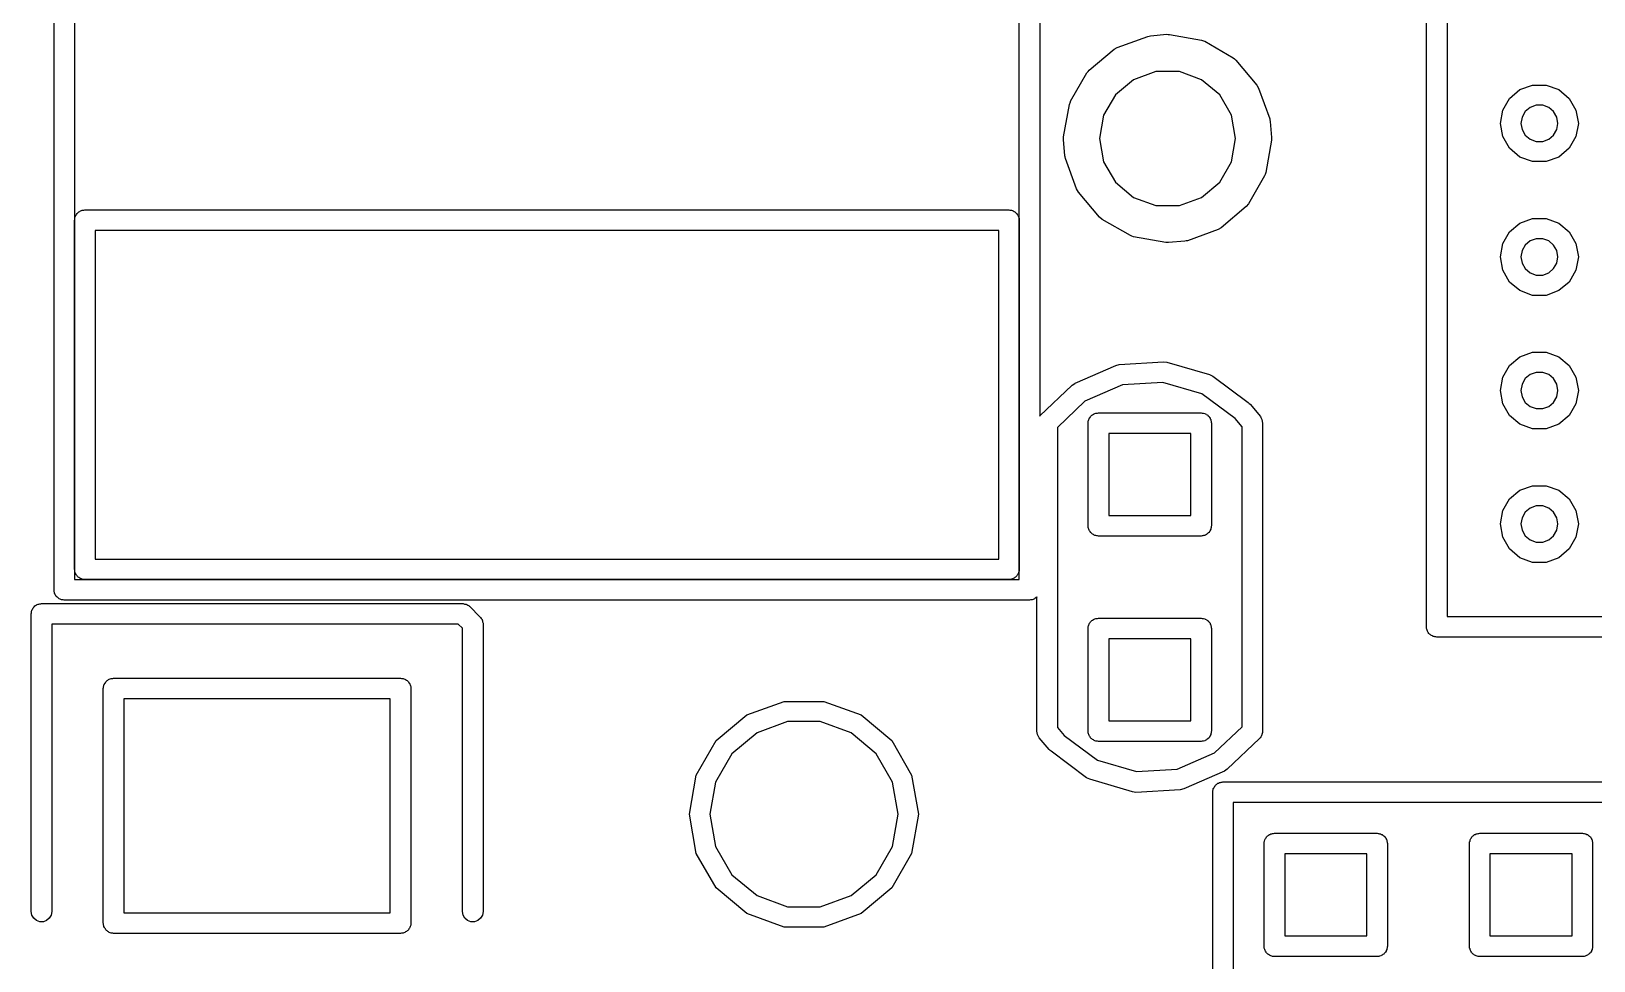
# Model space of a CAD drawing. Extents: x 105.1 to 166.9, y -128.1 to -71.6.
# Drawn here: x 115.91 to 123.52, y -106.59 to -102.06 of the extents above; entities that cross this region are included whole.
import ezdxf

# ---------------------------------------------------------------- set-up
doc = ezdxf.new("R2010")
doc.units = 0
doc.header["$MEASUREMENT"] = 0
doc.layers.add('BLACK', color=7, linetype='CONTINUOUS')

msp = doc.modelspace()

# ---------------------------------------------------------------- linework, layer by layer
at = {"layer": 'Black'}
for p, q in [((122.703, -104.96), (122.703, -90.9592)), ((122.803, -91.0092), (122.803, -104.91)), ((116.02, -104.78), (116.02, -100.08)), ((120.82, -100.08), (120.82, -103.934)), ((116.12, -100.13), (116.12, -104.73)), ((120.72, -104.73), (120.72, -100.13)), ((121.197, -102.139), (121.346, -102.085)), ((121.346, -102.085), (121.352, -102.084)), ((121.352, -102.084), (121.359, -102.082)), ((121.359, -102.082), (121.438, -102.075)), ((121.438, -102.075), (121.445, -102.076)), ((121.445, -102.076), (121.451, -102.076)), ((121.451, -102.076), (121.607, -102.103)), ((121.607, -102.103), (121.607, -102.103)), ((121.607, -102.103), (121.617, -102.107)), ((121.06, -102.25), (121.182, -102.148)), ((121.182, -102.148), (121.197, -102.139)), ((121.617, -102.107), (121.624, -102.109)), ((121.624, -102.109), (121.624, -102.109)), ((121.624, -102.109), (121.761, -102.189)), ((121.049, -102.263), (121.055, -102.256)), ((121.055, -102.256), (121.06, -102.25)), ((121.06, -102.25), (121.06, -102.25)), ((121.385, -102.256), (121.277, -102.296)), ((121.5, -102.256), (121.385, -102.256)), ((121.608, -102.296), (121.5, -102.256)), ((121.761, -102.189), (121.761, -102.189)), ((121.761, -102.189), (121.768, -102.194)), ((121.768, -102.194), (121.775, -102.2)), ((121.775, -102.2), (121.775, -102.2)), ((121.775, -102.2), (121.877, -102.322)), ((120.969, -102.401), (121.049, -102.263)), ((121.049, -102.263), (121.049, -102.263)), ((121.277, -102.296), (121.189, -102.37)), ((121.696, -102.37), (121.608, -102.296)), ((121.877, -102.322), (121.885, -102.337)), ((123.158, -102.344), (123.22, -102.322)), ((123.22, -102.322), (123.286, -102.322)), ((123.286, -102.322), (123.348, -102.344)), ((120.964, -102.417), (120.969, -102.403)), ((120.969, -102.403), (120.969, -102.401)), ((120.969, -102.401), (120.969, -102.401)), ((121.189, -102.37), (121.131, -102.469)), ((121.753, -102.469), (121.696, -102.37)), ((121.885, -102.337), (121.94, -102.486)), ((123.075, -102.444), (123.108, -102.387)), ((123.108, -102.387), (123.158, -102.344)), ((123.348, -102.344), (123.398, -102.387)), ((123.398, -102.387), (123.431, -102.444)), ((120.936, -102.574), (120.964, -102.417)), ((120.964, -102.417), (120.964, -102.417)), ((121.131, -102.469), (121.111, -102.582)), ((121.773, -102.582), (121.753, -102.469)), ((121.94, -102.486), (121.941, -102.492)), ((123.063, -102.509), (123.075, -102.444)), ((123.169, -102.478), (123.163, -102.509)), ((123.184, -102.451), (123.169, -102.478)), ((123.208, -102.431), (123.184, -102.451)), ((123.237, -102.42), (123.208, -102.431)), ((123.269, -102.42), (123.237, -102.42)), ((123.298, -102.431), (123.269, -102.42)), ((123.322, -102.451), (123.298, -102.431)), ((123.337, -102.478), (123.322, -102.451)), ((123.343, -102.509), (123.337, -102.478)), ((123.431, -102.444), (123.443, -102.509)), ((121.941, -102.492), (121.942, -102.499)), ((121.942, -102.499), (121.949, -102.578)), ((123.075, -102.573), (123.063, -102.509)), ((123.163, -102.509), (123.169, -102.539)), ((123.169, -102.539), (123.184, -102.566)), ((123.322, -102.566), (123.337, -102.539)), ((123.337, -102.539), (123.343, -102.509)), ((123.443, -102.509), (123.431, -102.573)), ((120.935, -102.587), (120.936, -102.58)), ((120.942, -102.666), (120.935, -102.587)), ((120.936, -102.58), (120.936, -102.574)), ((121.111, -102.582), (121.131, -102.696)), ((121.753, -102.696), (121.773, -102.582)), ((121.949, -102.591), (121.921, -102.747)), ((121.949, -102.578), (121.949, -102.584)), ((121.949, -102.584), (121.949, -102.591)), ((123.108, -102.63), (123.075, -102.573)), ((123.158, -102.673), (123.108, -102.63)), ((123.184, -102.566), (123.208, -102.586)), ((123.208, -102.586), (123.237, -102.597)), ((123.237, -102.597), (123.269, -102.597)), ((123.269, -102.597), (123.298, -102.586)), ((123.298, -102.586), (123.322, -102.566)), ((123.398, -102.63), (123.348, -102.673)), ((123.431, -102.573), (123.398, -102.63)), ((120.944, -102.672), (120.942, -102.666)), ((120.945, -102.679), (120.944, -102.672)), ((120.999, -102.828), (120.945, -102.679)), ((121.131, -102.696), (121.189, -102.795)), ((121.696, -102.795), (121.753, -102.696)), ((123.22, -102.695), (123.158, -102.673)), ((123.286, -102.695), (123.22, -102.695)), ((123.348, -102.673), (123.286, -102.695)), ((121.915, -102.764), (121.836, -102.901)), ((121.918, -102.757), (121.915, -102.764)), ((121.915, -102.764), (121.915, -102.764)), ((121.921, -102.747), (121.918, -102.757)), ((121.921, -102.747), (121.921, -102.747)), ((121.008, -102.843), (120.999, -102.828)), ((121.11, -102.965), (121.008, -102.843)), ((121.008, -102.843), (121.008, -102.843)), ((121.189, -102.795), (121.277, -102.869)), ((121.608, -102.869), (121.696, -102.795)), ((116.135, -102.945), (116.138, -102.942)), ((116.138, -102.942), (116.141, -102.939)), ((116.141, -102.939), (116.145, -102.937)), ((116.145, -102.937), (116.149, -102.935)), ((116.149, -102.935), (116.153, -102.933)), ((116.153, -102.933), (116.157, -102.932)), ((116.157, -102.932), (116.161, -102.931)), ((116.161, -102.931), (116.165, -102.931)), ((116.165, -102.931), (116.17, -102.93)), ((116.17, -102.93), (120.67, -102.93)), ((120.67, -102.93), (120.674, -102.931)), ((120.674, -102.931), (120.678, -102.931)), ((120.678, -102.931), (120.683, -102.932)), ((120.683, -102.932), (120.687, -102.933)), ((120.687, -102.933), (120.691, -102.935)), ((120.691, -102.935), (120.695, -102.937)), ((120.695, -102.937), (120.698, -102.939)), ((120.698, -102.939), (120.702, -102.942)), ((120.702, -102.942), (120.705, -102.945)), ((121.277, -102.869), (121.385, -102.908)), ((121.385, -102.908), (121.5, -102.908)), ((121.5, -102.908), (121.608, -102.869)), ((121.825, -102.914), (121.703, -103.017)), ((121.836, -102.901), (121.825, -102.914)), ((121.825, -102.914), (121.825, -102.914)), ((116.12, -102.98), (116.121, -102.976)), ((116.12, -104.68), (116.12, -102.98)), ((116.121, -102.971), (116.122, -102.967)), ((116.121, -102.976), (116.121, -102.971)), ((116.122, -102.967), (116.123, -102.963)), ((116.123, -102.963), (116.125, -102.959)), ((116.125, -102.959), (116.127, -102.955)), ((116.127, -102.955), (116.129, -102.952)), ((116.129, -102.952), (116.132, -102.948)), ((116.132, -102.948), (116.135, -102.945)), ((120.705, -102.945), (120.708, -102.948)), ((120.708, -102.948), (120.71, -102.952)), ((120.71, -102.952), (120.713, -102.955)), ((120.713, -102.955), (120.715, -102.959)), ((120.715, -102.959), (120.717, -102.963)), ((120.717, -102.963), (120.718, -102.967)), ((120.718, -102.967), (120.719, -102.971)), ((120.719, -102.971), (120.719, -102.976)), ((120.719, -102.976), (120.72, -102.98)), ((120.72, -102.98), (120.72, -104.68)), ((121.124, -102.976), (121.11, -102.965)), ((121.11, -102.965), (121.11, -102.965)), ((121.261, -103.055), (121.124, -102.976)), ((121.703, -103.017), (121.688, -103.025)), ((121.703, -103.017), (121.703, -103.017)), ((123.108, -103.037), (123.158, -102.995)), ((123.158, -102.995), (123.22, -102.972)), ((123.22, -102.972), (123.286, -102.972)), ((123.286, -102.972), (123.348, -102.995)), ((123.348, -102.995), (123.398, -103.037)), ((116.22, -103.03), (116.22, -104.63)), ((120.62, -103.03), (116.22, -103.03)), ((120.62, -104.63), (120.62, -103.03)), ((121.268, -103.058), (121.261, -103.055)), ((121.261, -103.055), (121.261, -103.055)), ((121.277, -103.061), (121.268, -103.058)), ((121.434, -103.089), (121.277, -103.061)), ((121.277, -103.061), (121.277, -103.061)), ((121.44, -103.089), (121.434, -103.089)), ((121.447, -103.089), (121.44, -103.089)), ((121.526, -103.082), (121.447, -103.089)), ((121.532, -103.081), (121.526, -103.082)), ((121.539, -103.08), (121.532, -103.081)), ((121.688, -103.025), (121.539, -103.08)), ((123.063, -103.159), (123.075, -103.094)), ((123.075, -103.094), (123.108, -103.037)), ((123.208, -103.081), (123.184, -103.101)), ((123.237, -103.07), (123.208, -103.081)), ((123.269, -103.07), (123.237, -103.07)), ((123.298, -103.081), (123.269, -103.07)), ((123.322, -103.101), (123.298, -103.081)), ((123.398, -103.037), (123.431, -103.094)), ((123.431, -103.094), (123.443, -103.159)), ((123.075, -103.224), (123.063, -103.159)), ((123.169, -103.128), (123.163, -103.159)), ((123.163, -103.159), (123.169, -103.19)), ((123.184, -103.101), (123.169, -103.128)), ((123.337, -103.128), (123.322, -103.101)), ((123.343, -103.159), (123.337, -103.128)), ((123.337, -103.19), (123.343, -103.159)), ((123.443, -103.159), (123.431, -103.224)), ((123.108, -103.281), (123.075, -103.224)), ((123.169, -103.19), (123.184, -103.216)), ((123.184, -103.216), (123.208, -103.237)), ((123.208, -103.237), (123.237, -103.247)), ((123.237, -103.247), (123.269, -103.247)), ((123.269, -103.247), (123.298, -103.237)), ((123.298, -103.237), (123.322, -103.216)), ((123.322, -103.216), (123.337, -103.19)), ((123.431, -103.224), (123.398, -103.281)), ((123.158, -103.323), (123.108, -103.281)), ((123.22, -103.346), (123.158, -103.323)), ((123.348, -103.323), (123.286, -103.346)), ((123.398, -103.281), (123.348, -103.323)), ((123.286, -103.346), (123.22, -103.346)), ((123.158, -103.645), (123.22, -103.622)), ((123.22, -103.622), (123.286, -103.622)), ((123.286, -103.622), (123.348, -103.645)), ((120.992, -103.773), (121.19, -103.687)), ((121.19, -103.687), (121.207, -103.683)), ((121.207, -103.683), (121.422, -103.669)), ((121.422, -103.669), (121.439, -103.671)), ((121.422, -103.669), (121.422, -103.669)), ((121.439, -103.671), (121.646, -103.732)), ((123.075, -103.744), (123.108, -103.687)), ((123.108, -103.687), (123.158, -103.645)), ((123.348, -103.645), (123.398, -103.687)), ((123.398, -103.687), (123.431, -103.744)), ((120.977, -103.783), (120.99, -103.775)), ((120.99, -103.775), (120.992, -103.773)), ((120.992, -103.773), (120.992, -103.773)), ((121.419, -103.77), (121.222, -103.782)), ((121.609, -103.826), (121.419, -103.77)), ((121.646, -103.732), (121.662, -103.74)), ((121.662, -103.74), (121.835, -103.868)), ((123.063, -103.809), (123.075, -103.744)), ((123.169, -103.778), (123.163, -103.809)), ((123.184, -103.751), (123.169, -103.778)), ((123.208, -103.731), (123.184, -103.751)), ((123.237, -103.721), (123.208, -103.731)), ((123.269, -103.721), (123.237, -103.721)), ((123.298, -103.731), (123.269, -103.721)), ((123.322, -103.751), (123.298, -103.731)), ((123.337, -103.778), (123.322, -103.751)), ((123.343, -103.809), (123.337, -103.778)), ((123.431, -103.744), (123.443, -103.809)), ((120.821, -103.932), (120.977, -103.783)), ((120.977, -103.783), (120.977, -103.783)), ((121.222, -103.782), (121.04, -103.861)), ((121.771, -103.945), (121.609, -103.826)), ((123.075, -103.874), (123.063, -103.809)), ((123.163, -103.809), (123.169, -103.84)), ((123.169, -103.84), (123.184, -103.867)), ((123.322, -103.867), (123.337, -103.84)), ((123.337, -103.84), (123.343, -103.809)), ((123.443, -103.809), (123.431, -103.874)), ((120.82, -103.934), (120.821, -103.932)), ((121.04, -103.861), (120.906, -103.989)), ((121.071, -103.933), (121.073, -103.93)), ((121.073, -103.93), (121.077, -103.928)), ((121.077, -103.928), (121.081, -103.925)), ((121.081, -103.925), (121.085, -103.923)), ((121.085, -103.923), (121.088, -103.921)), ((121.088, -103.921), (121.093, -103.92)), ((121.093, -103.92), (121.097, -103.919)), ((121.097, -103.919), (121.101, -103.919)), ((121.101, -103.919), (121.106, -103.918)), ((121.106, -103.918), (121.606, -103.918)), ((121.606, -103.918), (121.61, -103.919)), ((121.61, -103.919), (121.614, -103.919)), ((121.614, -103.919), (121.618, -103.92)), ((121.618, -103.92), (121.623, -103.921)), ((121.623, -103.921), (121.626, -103.923)), ((121.626, -103.923), (121.631, -103.925)), ((121.631, -103.925), (121.634, -103.928)), ((121.634, -103.928), (121.638, -103.93)), ((121.638, -103.93), (121.64, -103.933)), ((121.835, -103.868), (121.839, -103.872)), ((121.839, -103.872), (121.844, -103.876)), ((121.844, -103.876), (121.894, -103.936)), ((123.108, -103.931), (123.075, -103.874)), ((123.158, -103.973), (123.108, -103.931)), ((123.184, -103.867), (123.208, -103.887)), ((123.208, -103.887), (123.237, -103.897)), ((123.237, -103.897), (123.269, -103.897)), ((123.269, -103.897), (123.298, -103.887)), ((123.298, -103.887), (123.322, -103.867)), ((123.398, -103.931), (123.348, -103.973)), ((123.431, -103.874), (123.398, -103.931)), ((120.906, -103.989), (120.906, -105.45)), ((121.056, -103.959), (121.058, -103.955)), ((121.056, -103.964), (121.056, -103.959)), ((121.056, -103.968), (121.056, -103.964)), ((121.056, -104.468), (121.056, -103.968)), ((121.058, -103.955), (121.059, -103.951)), ((121.059, -103.951), (121.061, -103.947)), ((121.061, -103.947), (121.062, -103.943)), ((121.062, -103.943), (121.065, -103.94)), ((121.065, -103.94), (121.067, -103.936)), ((121.067, -103.936), (121.071, -103.933)), ((121.64, -103.933), (121.644, -103.936)), ((121.644, -103.936), (121.646, -103.94)), ((121.646, -103.94), (121.649, -103.943)), ((121.649, -103.943), (121.65, -103.947)), ((121.65, -103.947), (121.653, -103.951)), ((121.653, -103.951), (121.653, -103.955)), ((121.653, -103.955), (121.655, -103.959)), ((121.655, -103.959), (121.655, -103.964)), ((121.655, -103.964), (121.656, -103.968)), ((121.656, -103.968), (121.656, -104.468)), ((121.805, -103.986), (121.771, -103.945)), ((121.805, -105.447), (121.805, -103.986)), ((121.894, -103.936), (121.896, -103.941)), ((121.896, -103.941), (121.902, -103.951)), ((121.902, -103.951), (121.905, -103.968)), ((121.905, -103.968), (121.905, -105.468)), ((123.22, -103.996), (123.158, -103.973)), ((123.286, -103.996), (123.22, -103.996)), ((123.348, -103.973), (123.286, -103.996)), ((121.156, -104.018), (121.156, -104.418)), ((121.556, -104.018), (121.156, -104.018)), ((121.556, -104.418), (121.556, -104.018)), ((123.108, -104.337), (123.158, -104.295)), ((123.158, -104.295), (123.22, -104.273)), ((123.22, -104.273), (123.286, -104.273)), ((123.286, -104.273), (123.348, -104.295)), ((123.348, -104.295), (123.398, -104.337)), ((123.075, -104.394), (123.108, -104.337)), ((123.208, -104.382), (123.184, -104.402)), ((123.237, -104.371), (123.208, -104.382)), ((123.269, -104.371), (123.237, -104.371)), ((123.298, -104.382), (123.269, -104.371)), ((123.322, -104.402), (123.298, -104.382)), ((123.398, -104.337), (123.431, -104.394)), ((121.156, -104.418), (121.556, -104.418)), ((123.063, -104.459), (123.075, -104.394)), ((123.075, -104.524), (123.063, -104.459)), ((123.169, -104.429), (123.163, -104.459)), ((123.163, -104.459), (123.169, -104.49)), ((123.184, -104.402), (123.169, -104.429)), ((123.337, -104.429), (123.322, -104.402)), ((123.343, -104.459), (123.337, -104.429)), ((123.337, -104.49), (123.343, -104.459)), ((123.431, -104.394), (123.443, -104.459)), ((123.443, -104.459), (123.431, -104.524)), ((121.056, -104.472), (121.056, -104.468)), ((121.056, -104.477), (121.056, -104.472)), ((121.058, -104.481), (121.056, -104.477)), ((121.059, -104.485), (121.058, -104.481)), ((121.061, -104.489), (121.059, -104.485)), ((121.062, -104.493), (121.061, -104.489)), ((121.065, -104.496), (121.062, -104.493)), ((121.067, -104.5), (121.065, -104.496)), ((121.071, -104.503), (121.067, -104.5)), ((121.073, -104.506), (121.071, -104.503)), ((121.077, -104.509), (121.073, -104.506)), ((121.081, -104.511), (121.077, -104.509)), ((121.085, -104.513), (121.081, -104.511)), ((121.088, -104.515), (121.085, -104.513)), ((121.093, -104.516), (121.088, -104.515)), ((121.097, -104.517), (121.093, -104.516)), ((121.101, -104.517), (121.097, -104.517)), ((121.106, -104.518), (121.101, -104.517)), ((121.606, -104.518), (121.106, -104.518)), ((121.61, -104.517), (121.606, -104.518)), ((121.614, -104.517), (121.61, -104.517)), ((121.618, -104.516), (121.614, -104.517)), ((121.623, -104.515), (121.618, -104.516)), ((121.626, -104.513), (121.623, -104.515)), ((121.631, -104.511), (121.626, -104.513)), ((121.634, -104.509), (121.631, -104.511)), ((121.638, -104.506), (121.634, -104.509)), ((121.64, -104.503), (121.638, -104.506)), ((121.644, -104.5), (121.64, -104.503)), ((121.646, -104.496), (121.644, -104.5)), ((121.649, -104.493), (121.646, -104.496)), ((121.65, -104.489), (121.649, -104.493)), ((121.653, -104.485), (121.65, -104.489)), ((121.655, -104.477), (121.653, -104.481)), ((121.653, -104.481), (121.653, -104.485)), ((121.656, -104.468), (121.655, -104.472)), ((121.655, -104.472), (121.655, -104.477)), ((123.108, -104.581), (123.075, -104.524)), ((123.169, -104.49), (123.184, -104.517)), ((123.184, -104.517), (123.208, -104.537)), ((123.208, -104.537), (123.237, -104.548)), ((123.269, -104.548), (123.298, -104.537)), ((123.298, -104.537), (123.322, -104.517)), ((123.322, -104.517), (123.337, -104.49)), ((123.431, -104.524), (123.398, -104.581)), ((123.158, -104.624), (123.108, -104.581)), ((123.237, -104.548), (123.269, -104.548)), ((123.398, -104.581), (123.348, -104.624)), ((116.121, -104.684), (116.12, -104.68)), ((116.121, -104.689), (116.121, -104.684)), ((116.122, -104.693), (116.121, -104.689)), ((116.22, -104.63), (120.62, -104.63)), ((120.719, -104.689), (120.718, -104.693)), ((120.72, -104.68), (120.719, -104.684)), ((120.719, -104.684), (120.719, -104.689)), ((123.22, -104.646), (123.158, -104.624)), ((123.286, -104.646), (123.22, -104.646)), ((123.348, -104.624), (123.286, -104.646)), ((116.12, -104.73), (120.72, -104.73)), ((116.123, -104.697), (116.122, -104.693)), ((116.125, -104.701), (116.123, -104.697)), ((116.127, -104.705), (116.125, -104.701)), ((116.129, -104.708), (116.127, -104.705)), ((116.132, -104.712), (116.129, -104.708)), ((116.135, -104.715), (116.132, -104.712)), ((116.138, -104.718), (116.135, -104.715)), ((116.141, -104.72), (116.138, -104.718)), ((116.145, -104.723), (116.141, -104.72)), ((116.149, -104.725), (116.145, -104.723)), ((116.153, -104.727), (116.149, -104.725)), ((116.157, -104.728), (116.153, -104.727)), ((116.161, -104.729), (116.157, -104.728)), ((116.165, -104.729), (116.161, -104.729)), ((116.17, -104.73), (116.165, -104.729)), ((120.67, -104.73), (116.17, -104.73)), ((120.674, -104.729), (120.67, -104.73)), ((120.678, -104.729), (120.674, -104.729)), ((120.683, -104.728), (120.678, -104.729)), ((120.687, -104.727), (120.683, -104.728)), ((120.691, -104.725), (120.687, -104.727)), ((120.695, -104.723), (120.691, -104.725)), ((120.698, -104.72), (120.695, -104.723)), ((120.702, -104.718), (120.698, -104.72)), ((120.705, -104.715), (120.702, -104.718)), ((120.708, -104.712), (120.705, -104.715)), ((120.71, -104.708), (120.708, -104.712)), ((120.713, -104.705), (120.71, -104.708)), ((120.715, -104.701), (120.713, -104.705)), ((120.717, -104.697), (120.715, -104.701)), ((120.718, -104.693), (120.717, -104.697)), ((116.021, -104.784), (116.02, -104.78)), ((116.021, -104.789), (116.021, -104.784)), ((116.022, -104.793), (116.021, -104.789)), ((116.023, -104.797), (116.022, -104.793)), ((116.025, -104.801), (116.023, -104.797)), ((116.026, -104.805), (116.025, -104.801)), ((116.029, -104.808), (116.026, -104.805)), ((116.031, -104.812), (116.029, -104.808)), ((116.035, -104.815), (116.031, -104.812)), ((116.038, -104.818), (116.035, -104.815)), ((116.041, -104.82), (116.038, -104.818)), ((116.045, -104.823), (116.041, -104.82)), ((116.049, -104.825), (116.045, -104.823)), ((116.053, -104.827), (116.049, -104.825)), ((116.057, -104.828), (116.053, -104.827)), ((116.061, -104.829), (116.057, -104.828)), ((116.065, -104.829), (116.061, -104.829)), ((116.07, -104.83), (116.065, -104.829)), ((120.77, -104.83), (116.07, -104.83)), ((120.774, -104.829), (120.77, -104.83)), ((120.778, -104.829), (120.774, -104.829)), ((120.783, -104.828), (120.778, -104.829)), ((120.787, -104.827), (120.783, -104.828)), ((120.791, -104.825), (120.787, -104.827)), ((120.795, -104.823), (120.791, -104.825)), ((120.798, -104.82), (120.795, -104.823)), ((120.802, -104.818), (120.798, -104.82)), ((120.805, -104.815), (120.802, -104.818)), ((120.806, -104.814), (120.805, -104.815)), ((120.806, -105.468), (120.806, -104.814)), ((115.909, -104.897), (115.91, -104.892)), ((115.909, -106.347), (115.909, -104.897)), ((115.91, -104.888), (115.911, -104.884)), ((115.91, -104.892), (115.91, -104.888)), ((115.911, -104.884), (115.912, -104.88)), ((115.912, -104.88), (115.914, -104.876)), ((115.914, -104.876), (115.916, -104.872)), ((115.916, -104.872), (115.918, -104.868)), ((115.918, -104.868), (115.921, -104.865)), ((115.921, -104.865), (115.924, -104.862)), ((115.924, -104.862), (115.927, -104.858)), ((115.927, -104.858), (115.93, -104.856)), ((115.93, -104.856), (115.934, -104.853)), ((115.934, -104.853), (115.938, -104.852)), ((115.938, -104.852), (115.942, -104.85)), ((115.942, -104.85), (115.946, -104.849)), ((115.946, -104.849), (115.95, -104.848)), ((115.95, -104.848), (115.955, -104.848)), ((115.955, -104.848), (115.959, -104.847)), ((115.959, -104.847), (118.009, -104.847)), ((118.009, -104.847), (118.011, -104.847)), ((118.011, -104.847), (118.013, -104.847)), ((118.013, -104.847), (118.019, -104.849)), ((118.019, -104.849), (118.026, -104.85)), ((118.026, -104.85), (118.028, -104.851)), ((118.028, -104.851), (118.03, -104.851)), ((118.03, -104.851), (118.035, -104.855)), ((118.035, -104.855), (118.041, -104.858)), ((118.041, -104.858), (118.042, -104.86)), ((118.042, -104.86), (118.044, -104.861)), ((118.044, -104.861), (118.094, -104.911)), ((118.094, -104.911), (118.095, -104.913)), ((118.095, -104.913), (118.097, -104.914)), ((118.097, -104.914), (118.1, -104.92)), ((118.1, -104.92), (118.104, -104.925)), ((121.085, -104.923), (121.088, -104.921)), ((121.088, -104.921), (121.093, -104.92)), ((121.093, -104.92), (121.097, -104.919)), ((121.097, -104.919), (121.101, -104.919)), ((121.101, -104.919), (121.106, -104.918)), ((121.106, -104.918), (121.606, -104.918)), ((121.606, -104.918), (121.61, -104.919)), ((121.61, -104.919), (121.614, -104.919)), ((121.614, -104.919), (121.618, -104.92)), ((121.618, -104.92), (121.623, -104.921)), ((121.623, -104.921), (121.626, -104.923)), ((122.803, -104.91), (136.703, -104.91)), ((117.988, -104.947), (116.009, -104.947)), ((116.009, -104.947), (116.009, -106.347)), ((118.009, -104.967), (117.988, -104.947)), ((118.009, -106.347), (118.009, -104.967)), ((118.104, -104.925), (118.105, -104.927)), ((118.105, -104.927), (118.106, -104.929)), ((118.106, -104.929), (118.107, -104.936)), ((118.107, -104.936), (118.109, -104.942)), ((118.109, -104.942), (118.109, -104.944)), ((118.109, -104.944), (118.109, -104.947)), ((118.109, -104.947), (118.109, -106.347)), ((121.056, -104.959), (121.058, -104.955)), ((121.056, -104.963), (121.056, -104.959)), ((121.056, -104.968), (121.056, -104.963)), ((121.056, -105.468), (121.056, -104.968)), ((121.058, -104.955), (121.059, -104.951)), ((121.059, -104.951), (121.061, -104.947)), ((121.061, -104.947), (121.062, -104.943)), ((121.062, -104.943), (121.065, -104.939)), ((121.065, -104.939), (121.067, -104.936)), ((121.067, -104.936), (121.071, -104.933)), ((121.071, -104.933), (121.073, -104.93)), ((121.073, -104.93), (121.077, -104.927)), ((121.077, -104.927), (121.081, -104.925)), ((121.081, -104.925), (121.085, -104.923)), ((121.626, -104.923), (121.631, -104.925)), ((121.631, -104.925), (121.634, -104.927)), ((121.634, -104.927), (121.638, -104.93)), ((121.638, -104.93), (121.64, -104.933)), ((121.64, -104.933), (121.644, -104.936)), ((121.644, -104.936), (121.646, -104.939)), ((121.646, -104.939), (121.649, -104.943)), ((121.649, -104.943), (121.65, -104.947)), ((121.65, -104.947), (121.653, -104.951)), ((121.653, -104.951), (121.653, -104.955)), ((121.653, -104.955), (121.655, -104.959)), ((121.655, -104.959), (121.655, -104.963)), ((121.655, -104.963), (121.656, -104.968)), ((121.656, -104.968), (121.656, -105.468)), ((122.703, -104.964), (122.703, -104.96)), ((122.703, -104.968), (122.703, -104.964)), ((122.705, -104.972), (122.703, -104.968)), ((122.706, -104.977), (122.705, -104.972)), ((122.708, -104.981), (122.706, -104.977)), ((122.709, -104.985), (122.708, -104.981)), ((122.712, -104.988), (122.709, -104.985)), ((122.714, -104.992), (122.712, -104.988)), ((122.718, -104.995), (122.714, -104.992)), ((122.721, -104.998), (122.718, -104.995)), ((121.156, -105.018), (121.156, -105.418)), ((121.556, -105.018), (121.156, -105.018)), ((121.556, -105.418), (121.556, -105.018)), ((122.724, -105), (122.721, -104.998)), ((122.728, -105.003), (122.724, -105)), ((122.732, -105.004), (122.728, -105.003)), ((122.736, -105.007), (122.732, -105.004)), ((122.74, -105.007), (122.736, -105.007)), ((122.744, -105.009), (122.74, -105.007)), ((122.748, -105.009), (122.744, -105.009)), ((122.753, -105.01), (122.748, -105.009)), ((136.753, -105.01), (122.753, -105.01)), ((116.272, -105.228), (116.275, -105.225)), ((116.275, -105.225), (116.278, -105.222)), ((116.278, -105.222), (116.282, -105.219)), ((116.282, -105.219), (116.285, -105.217)), ((116.285, -105.217), (116.289, -105.215)), ((116.289, -105.215), (116.293, -105.213)), ((116.293, -105.213), (116.298, -105.212)), ((116.298, -105.212), (116.302, -105.211)), ((116.302, -105.211), (116.306, -105.211)), ((116.306, -105.211), (116.31, -105.21)), ((116.31, -105.21), (117.707, -105.21)), ((117.707, -105.21), (117.712, -105.211)), ((117.712, -105.211), (117.716, -105.211)), ((117.716, -105.211), (117.72, -105.212)), ((117.72, -105.212), (117.724, -105.213)), ((117.724, -105.213), (117.728, -105.215)), ((117.728, -105.215), (117.732, -105.217)), ((117.732, -105.217), (117.736, -105.219)), ((117.736, -105.219), (117.74, -105.222)), ((117.74, -105.222), (117.742, -105.225)), ((117.742, -105.225), (117.746, -105.228)), ((116.26, -105.26), (116.261, -105.256)), ((116.26, -106.403), (116.26, -105.26)), ((116.261, -105.251), (116.263, -105.247)), ((116.261, -105.256), (116.261, -105.251)), ((116.263, -105.243), (116.266, -105.239)), ((116.263, -105.247), (116.263, -105.243)), ((116.266, -105.239), (116.267, -105.235)), ((116.267, -105.235), (116.27, -105.232)), ((116.27, -105.232), (116.272, -105.228)), ((117.746, -105.228), (117.748, -105.232)), ((117.748, -105.232), (117.751, -105.235)), ((117.751, -105.235), (117.752, -105.239)), ((117.752, -105.239), (117.754, -105.243)), ((117.754, -105.243), (117.755, -105.247)), ((117.755, -105.247), (117.757, -105.251)), ((117.757, -105.251), (117.757, -105.256)), ((117.757, -105.256), (117.757, -105.26)), ((117.757, -105.26), (117.757, -106.403)), ((116.36, -105.31), (116.36, -106.353)), ((117.657, -105.31), (116.36, -105.31)), ((117.657, -106.353), (117.657, -105.31)), ((119.393, -105.389), (119.575, -105.323)), ((119.575, -105.323), (119.769, -105.323)), ((119.769, -105.323), (119.951, -105.389)), ((119.244, -105.514), (119.393, -105.389)), ((119.592, -105.421), (119.443, -105.476)), ((119.751, -105.421), (119.592, -105.421)), ((119.901, -105.476), (119.751, -105.421)), ((119.951, -105.389), (120.099, -105.514)), ((120.906, -105.45), (120.939, -105.489)), ((121.156, -105.418), (121.556, -105.418)), ((121.671, -105.574), (121.805, -105.447)), ((119.147, -105.682), (119.244, -105.514)), ((119.443, -105.476), (119.321, -105.578)), ((120.023, -105.578), (119.901, -105.476)), ((120.099, -105.514), (120.196, -105.682)), ((120.809, -105.485), (120.806, -105.468)), ((120.817, -105.5), (120.809, -105.485)), ((120.866, -105.558), (120.817, -105.5)), ((120.939, -105.489), (121.101, -105.609)), ((121.056, -105.472), (121.056, -105.468)), ((121.056, -105.476), (121.056, -105.472)), ((121.058, -105.481), (121.056, -105.476)), ((121.059, -105.485), (121.058, -105.481)), ((121.061, -105.489), (121.059, -105.485)), ((121.062, -105.493), (121.061, -105.489)), ((121.065, -105.496), (121.062, -105.493)), ((121.067, -105.5), (121.065, -105.496)), ((121.071, -105.503), (121.067, -105.5)), ((121.073, -105.506), (121.071, -105.503)), ((121.077, -105.508), (121.073, -105.506)), ((121.081, -105.511), (121.077, -105.508)), ((121.085, -105.513), (121.081, -105.511)), ((121.088, -105.515), (121.085, -105.513)), ((121.093, -105.516), (121.088, -105.515)), ((121.097, -105.517), (121.093, -105.516)), ((121.101, -105.517), (121.097, -105.517)), ((121.106, -105.518), (121.101, -105.517)), ((121.606, -105.518), (121.106, -105.518)), ((121.61, -105.517), (121.606, -105.518)), ((121.614, -105.517), (121.61, -105.517)), ((121.618, -105.516), (121.614, -105.517)), ((121.623, -105.515), (121.618, -105.516)), ((121.626, -105.513), (121.623, -105.515)), ((121.631, -105.511), (121.626, -105.513)), ((121.634, -105.508), (121.631, -105.511)), ((121.638, -105.506), (121.634, -105.508)), ((121.64, -105.503), (121.638, -105.506)), ((121.644, -105.5), (121.64, -105.503)), ((121.646, -105.496), (121.644, -105.5)), ((121.649, -105.493), (121.646, -105.496)), ((121.65, -105.489), (121.649, -105.493)), ((121.653, -105.485), (121.65, -105.489)), ((121.655, -105.476), (121.653, -105.481)), ((121.653, -105.481), (121.653, -105.485)), ((121.656, -105.468), (121.655, -105.472)), ((121.655, -105.472), (121.655, -105.476)), ((121.89, -105.504), (121.733, -105.653)), ((121.892, -105.502), (121.89, -105.504)), ((121.894, -105.5), (121.892, -105.502)), ((121.897, -105.495), (121.894, -105.5)), ((121.9, -105.49), (121.897, -105.495)), ((121.901, -105.488), (121.9, -105.49)), ((121.902, -105.485), (121.901, -105.488)), ((121.903, -105.479), (121.902, -105.485)), ((121.905, -105.474), (121.903, -105.479)), ((121.905, -105.468), (121.905, -105.471)), ((121.905, -105.471), (121.905, -105.474)), ((119.321, -105.578), (119.241, -105.716)), ((120.102, -105.716), (120.023, -105.578)), ((120.87, -105.562), (120.866, -105.558)), ((120.875, -105.566), (120.87, -105.562)), ((121.048, -105.695), (120.875, -105.566)), ((121.489, -105.653), (121.671, -105.574)), ((119.114, -105.872), (119.147, -105.682)), ((120.196, -105.682), (120.23, -105.872)), ((121.101, -105.609), (121.291, -105.665)), ((121.291, -105.665), (121.489, -105.653)), ((121.719, -105.663), (121.521, -105.749)), ((121.733, -105.653), (121.719, -105.663)), ((119.241, -105.716), (119.214, -105.872)), ((120.13, -105.872), (120.102, -105.716)), ((121.064, -105.702), (121.048, -105.695)), ((121.271, -105.764), (121.064, -105.702)), ((121.504, -105.753), (121.288, -105.766)), ((121.521, -105.749), (121.504, -105.753)), ((121.504, -105.753), (121.504, -105.753)), ((121.663, -105.757), (121.665, -105.753)), ((121.663, -105.761), (121.663, -105.757)), ((121.665, -105.748), (121.668, -105.745)), ((121.665, -105.753), (121.665, -105.748)), ((121.668, -105.745), (121.669, -105.74)), ((121.669, -105.74), (121.672, -105.737)), ((121.672, -105.737), (121.674, -105.733)), ((121.674, -105.733), (121.677, -105.73)), ((121.677, -105.73), (121.68, -105.727)), ((121.68, -105.727), (121.684, -105.725)), ((121.684, -105.725), (121.687, -105.722)), ((121.687, -105.722), (121.692, -105.721)), ((121.692, -105.721), (121.695, -105.718)), ((121.695, -105.718), (121.7, -105.718)), ((121.7, -105.718), (121.704, -105.716)), ((121.704, -105.716), (121.708, -105.716)), ((121.708, -105.716), (121.712, -105.715)), ((121.712, -105.715), (123.712, -105.715)), ((121.288, -105.766), (121.271, -105.764)), ((121.288, -105.766), (121.288, -105.766)), ((121.662, -105.765), (121.663, -105.761)), ((121.662, -106.765), (121.662, -105.765)), ((121.762, -105.815), (121.762, -106.715)), ((123.662, -105.815), (121.762, -105.815)), ((119.147, -106.063), (119.114, -105.872)), ((119.214, -105.872), (119.241, -106.029)), ((120.102, -106.029), (120.13, -105.872)), ((120.23, -105.872), (120.196, -106.063)), ((121.922, -105.987), (121.924, -105.983)), ((121.924, -105.983), (121.928, -105.98)), ((121.928, -105.98), (121.93, -105.977)), ((121.93, -105.977), (121.934, -105.975)), ((121.934, -105.975), (121.938, -105.972)), ((121.938, -105.972), (121.942, -105.971)), ((121.942, -105.971), (121.945, -105.968)), ((121.945, -105.968), (121.95, -105.968)), ((121.95, -105.968), (121.954, -105.966)), ((121.954, -105.966), (121.958, -105.966)), ((121.958, -105.966), (121.963, -105.965)), ((121.963, -105.965), (122.463, -105.965)), ((122.463, -105.965), (122.467, -105.966)), ((122.467, -105.966), (122.471, -105.966)), ((122.471, -105.966), (122.475, -105.968)), ((122.475, -105.968), (122.48, -105.968)), ((122.48, -105.968), (122.483, -105.971)), ((122.483, -105.971), (122.488, -105.972)), ((122.488, -105.972), (122.491, -105.975)), ((122.491, -105.975), (122.495, -105.977)), ((122.495, -105.977), (122.497, -105.98)), ((122.497, -105.98), (122.501, -105.983)), ((122.501, -105.983), (122.503, -105.987)), ((122.922, -105.987), (122.924, -105.983)), ((122.924, -105.983), (122.927, -105.98)), ((122.927, -105.98), (122.93, -105.977)), ((122.93, -105.977), (122.934, -105.975)), ((122.934, -105.975), (122.937, -105.972)), ((122.937, -105.972), (122.941, -105.971)), ((122.941, -105.971), (122.945, -105.968)), ((122.945, -105.968), (122.949, -105.968)), ((122.949, -105.968), (122.954, -105.966)), ((122.954, -105.966), (122.958, -105.966)), ((122.958, -105.966), (122.962, -105.965)), ((122.962, -105.965), (123.462, -105.965)), ((123.462, -105.965), (123.467, -105.966)), ((123.467, -105.966), (123.471, -105.966)), ((123.471, -105.966), (123.475, -105.968)), ((123.475, -105.968), (123.479, -105.968)), ((123.479, -105.968), (123.483, -105.971)), ((123.483, -105.971), (123.487, -105.972)), ((123.487, -105.972), (123.491, -105.975)), ((123.491, -105.975), (123.494, -105.977)), ((123.494, -105.977), (123.497, -105.98)), ((123.497, -105.98), (123.501, -105.983)), ((123.501, -105.983), (123.503, -105.987)), ((119.241, -106.029), (119.321, -106.167)), ((120.023, -106.167), (120.102, -106.029)), ((121.913, -106.007), (121.915, -106.003)), ((121.913, -106.011), (121.913, -106.007)), ((121.913, -106.015), (121.913, -106.011)), ((121.913, -106.515), (121.913, -106.015)), ((121.915, -106.003), (121.916, -105.998)), ((121.916, -105.998), (121.918, -105.994)), ((121.918, -105.994), (121.919, -105.99)), ((121.919, -105.99), (121.922, -105.987)), ((122.503, -105.987), (122.506, -105.99)), ((122.506, -105.99), (122.507, -105.994)), ((122.507, -105.994), (122.51, -105.998)), ((122.51, -105.998), (122.51, -106.003)), ((122.51, -106.003), (122.512, -106.007)), ((122.512, -106.007), (122.512, -106.011)), ((122.512, -106.011), (122.513, -106.015)), ((122.513, -106.015), (122.513, -106.515)), ((122.912, -106.015), (122.913, -106.011)), ((122.912, -106.515), (122.912, -106.015)), ((122.913, -106.007), (122.915, -106.003)), ((122.913, -106.011), (122.913, -106.007)), ((122.915, -105.998), (122.917, -105.994)), ((122.915, -106.003), (122.915, -105.998)), ((122.917, -105.994), (122.919, -105.99)), ((122.919, -105.99), (122.922, -105.987)), ((123.503, -105.987), (123.506, -105.99)), ((123.506, -105.99), (123.507, -105.994)), ((123.507, -105.994), (123.509, -105.998)), ((123.509, -105.998), (123.51, -106.003)), ((123.51, -106.003), (123.512, -106.007)), ((123.512, -106.007), (123.512, -106.011)), ((123.512, -106.011), (123.512, -106.015)), ((123.512, -106.015), (123.512, -106.515)), ((119.244, -106.231), (119.147, -106.063)), ((120.196, -106.063), (120.099, -106.231)), ((122.013, -106.065), (122.013, -106.465)), ((122.413, -106.065), (122.013, -106.065)), ((122.413, -106.465), (122.413, -106.065)), ((123.012, -106.065), (123.012, -106.465)), ((123.412, -106.065), (123.012, -106.065)), ((123.412, -106.465), (123.412, -106.065)), ((119.321, -106.167), (119.443, -106.269)), ((119.901, -106.269), (120.023, -106.167)), ((119.393, -106.356), (119.244, -106.231)), ((119.443, -106.269), (119.592, -106.323)), ((119.751, -106.323), (119.901, -106.269)), ((120.099, -106.231), (119.951, -106.356)), ((115.912, -106.364), (115.909, -106.347)), ((115.921, -106.379), (115.912, -106.364)), ((116.006, -106.364), (115.997, -106.379)), ((116.009, -106.347), (116.006, -106.364)), ((116.36, -106.353), (117.657, -106.353)), ((118.012, -106.364), (118.009, -106.347)), ((118.021, -106.379), (118.012, -106.364)), ((118.106, -106.364), (118.097, -106.379)), ((118.109, -106.347), (118.106, -106.364)), ((119.575, -106.422), (119.393, -106.356)), ((119.592, -106.323), (119.751, -106.323)), ((119.951, -106.356), (119.769, -106.422)), ((115.934, -106.39), (115.921, -106.379)), ((115.95, -106.396), (115.934, -106.39)), ((115.968, -106.396), (115.95, -106.396)), ((115.984, -106.39), (115.968, -106.396)), ((115.997, -106.379), (115.984, -106.39)), ((116.261, -106.407), (116.26, -106.403)), ((116.261, -106.412), (116.261, -106.407)), ((116.263, -106.416), (116.261, -106.412)), ((116.263, -106.42), (116.263, -106.416)), ((116.266, -106.424), (116.263, -106.42)), ((116.267, -106.428), (116.266, -106.424)), ((116.27, -106.431), (116.267, -106.428)), ((116.272, -106.435), (116.27, -106.431)), ((116.275, -106.438), (116.272, -106.435)), ((116.278, -106.441), (116.275, -106.438)), ((116.282, -106.443), (116.278, -106.441)), ((117.74, -106.441), (117.736, -106.443)), ((117.742, -106.438), (117.74, -106.441)), ((117.746, -106.435), (117.742, -106.438)), ((117.748, -106.431), (117.746, -106.435)), ((117.751, -106.428), (117.748, -106.431)), ((117.752, -106.424), (117.751, -106.428)), ((117.754, -106.42), (117.752, -106.424)), ((117.755, -106.416), (117.754, -106.42)), ((117.757, -106.412), (117.755, -106.416)), ((117.757, -106.403), (117.757, -106.407)), ((117.757, -106.407), (117.757, -106.412)), ((118.034, -106.39), (118.021, -106.379)), ((118.05, -106.396), (118.034, -106.39)), ((118.068, -106.396), (118.05, -106.396)), ((118.084, -106.39), (118.068, -106.396)), ((118.097, -106.379), (118.084, -106.39)), ((119.769, -106.422), (119.575, -106.422)), ((116.285, -106.446), (116.282, -106.443)), ((116.289, -106.448), (116.285, -106.446)), ((116.293, -106.45), (116.289, -106.448)), ((116.298, -106.451), (116.293, -106.45)), ((116.302, -106.452), (116.298, -106.451)), ((116.306, -106.452), (116.302, -106.452)), ((116.31, -106.453), (116.306, -106.452)), ((117.707, -106.453), (116.31, -106.453)), ((117.712, -106.452), (117.707, -106.453)), ((117.716, -106.452), (117.712, -106.452)), ((117.72, -106.451), (117.716, -106.452)), ((117.724, -106.45), (117.72, -106.451)), ((117.728, -106.448), (117.724, -106.45)), ((117.732, -106.446), (117.728, -106.448)), ((117.736, -106.443), (117.732, -106.446)), ((121.913, -106.52), (121.913, -106.515)), ((122.013, -106.465), (122.413, -106.465)), ((122.513, -106.515), (122.512, -106.52)), ((122.913, -106.52), (122.912, -106.515)), ((123.012, -106.465), (123.412, -106.465)), ((123.512, -106.515), (123.512, -106.52)), ((121.913, -106.524), (121.913, -106.52)), ((121.915, -106.528), (121.913, -106.524)), ((121.916, -106.532), (121.915, -106.528)), ((121.918, -106.536), (121.916, -106.532)), ((121.919, -106.54), (121.918, -106.536)), ((121.922, -106.544), (121.919, -106.54)), ((121.924, -106.547), (121.922, -106.544)), ((121.928, -106.55), (121.924, -106.547)), ((121.93, -106.554), (121.928, -106.55)), ((121.934, -106.556), (121.93, -106.554)), ((121.938, -106.559), (121.934, -106.556)), ((121.942, -106.56), (121.938, -106.559)), ((121.945, -106.562), (121.942, -106.56)), ((121.95, -106.563), (121.945, -106.562)), ((121.954, -106.565), (121.95, -106.563)), ((121.958, -106.565), (121.954, -106.565)), ((121.963, -106.565), (121.958, -106.565)), ((122.463, -106.565), (121.963, -106.565)), ((122.467, -106.565), (122.463, -106.565)), ((122.471, -106.565), (122.467, -106.565)), ((122.475, -106.563), (122.471, -106.565)), ((122.48, -106.562), (122.475, -106.563)), ((122.483, -106.56), (122.48, -106.562)), ((122.488, -106.559), (122.483, -106.56)), ((122.491, -106.556), (122.488, -106.559)), ((122.495, -106.554), (122.491, -106.556)), ((122.497, -106.55), (122.495, -106.554)), ((122.501, -106.547), (122.497, -106.55)), ((122.503, -106.544), (122.501, -106.547)), ((122.506, -106.54), (122.503, -106.544)), ((122.507, -106.536), (122.506, -106.54)), ((122.51, -106.532), (122.507, -106.536)), ((122.512, -106.524), (122.51, -106.528)), ((122.51, -106.528), (122.51, -106.532)), ((122.512, -106.52), (122.512, -106.524)), ((122.913, -106.524), (122.913, -106.52)), ((122.915, -106.528), (122.913, -106.524)), ((122.915, -106.532), (122.915, -106.528)), ((122.917, -106.536), (122.915, -106.532)), ((122.919, -106.54), (122.917, -106.536)), ((122.922, -106.544), (122.919, -106.54)), ((122.924, -106.547), (122.922, -106.544)), ((122.927, -106.55), (122.924, -106.547)), ((122.93, -106.554), (122.927, -106.55)), ((122.934, -106.556), (122.93, -106.554)), ((122.937, -106.559), (122.934, -106.556)), ((122.941, -106.56), (122.937, -106.559)), ((122.945, -106.562), (122.941, -106.56)), ((122.949, -106.563), (122.945, -106.562)), ((122.954, -106.565), (122.949, -106.563)), ((122.958, -106.565), (122.954, -106.565)), ((122.962, -106.565), (122.958, -106.565)), ((123.462, -106.565), (122.962, -106.565)), ((123.467, -106.565), (123.462, -106.565)), ((123.471, -106.565), (123.467, -106.565)), ((123.475, -106.563), (123.471, -106.565)), ((123.479, -106.562), (123.475, -106.563)), ((123.483, -106.56), (123.479, -106.562)), ((123.487, -106.559), (123.483, -106.56)), ((123.491, -106.556), (123.487, -106.559)), ((123.494, -106.554), (123.491, -106.556)), ((123.497, -106.55), (123.494, -106.554)), ((123.501, -106.547), (123.497, -106.55)), ((123.503, -106.544), (123.501, -106.547)), ((123.506, -106.54), (123.503, -106.544)), ((123.507, -106.536), (123.506, -106.54)), ((123.509, -106.532), (123.507, -106.536)), ((123.51, -106.528), (123.509, -106.532)), ((123.512, -106.524), (123.51, -106.528)), ((123.512, -106.52), (123.512, -106.524))]:
    msp.add_line(p, q, dxfattribs=at)

doc.saveas('drawing.dxf')
